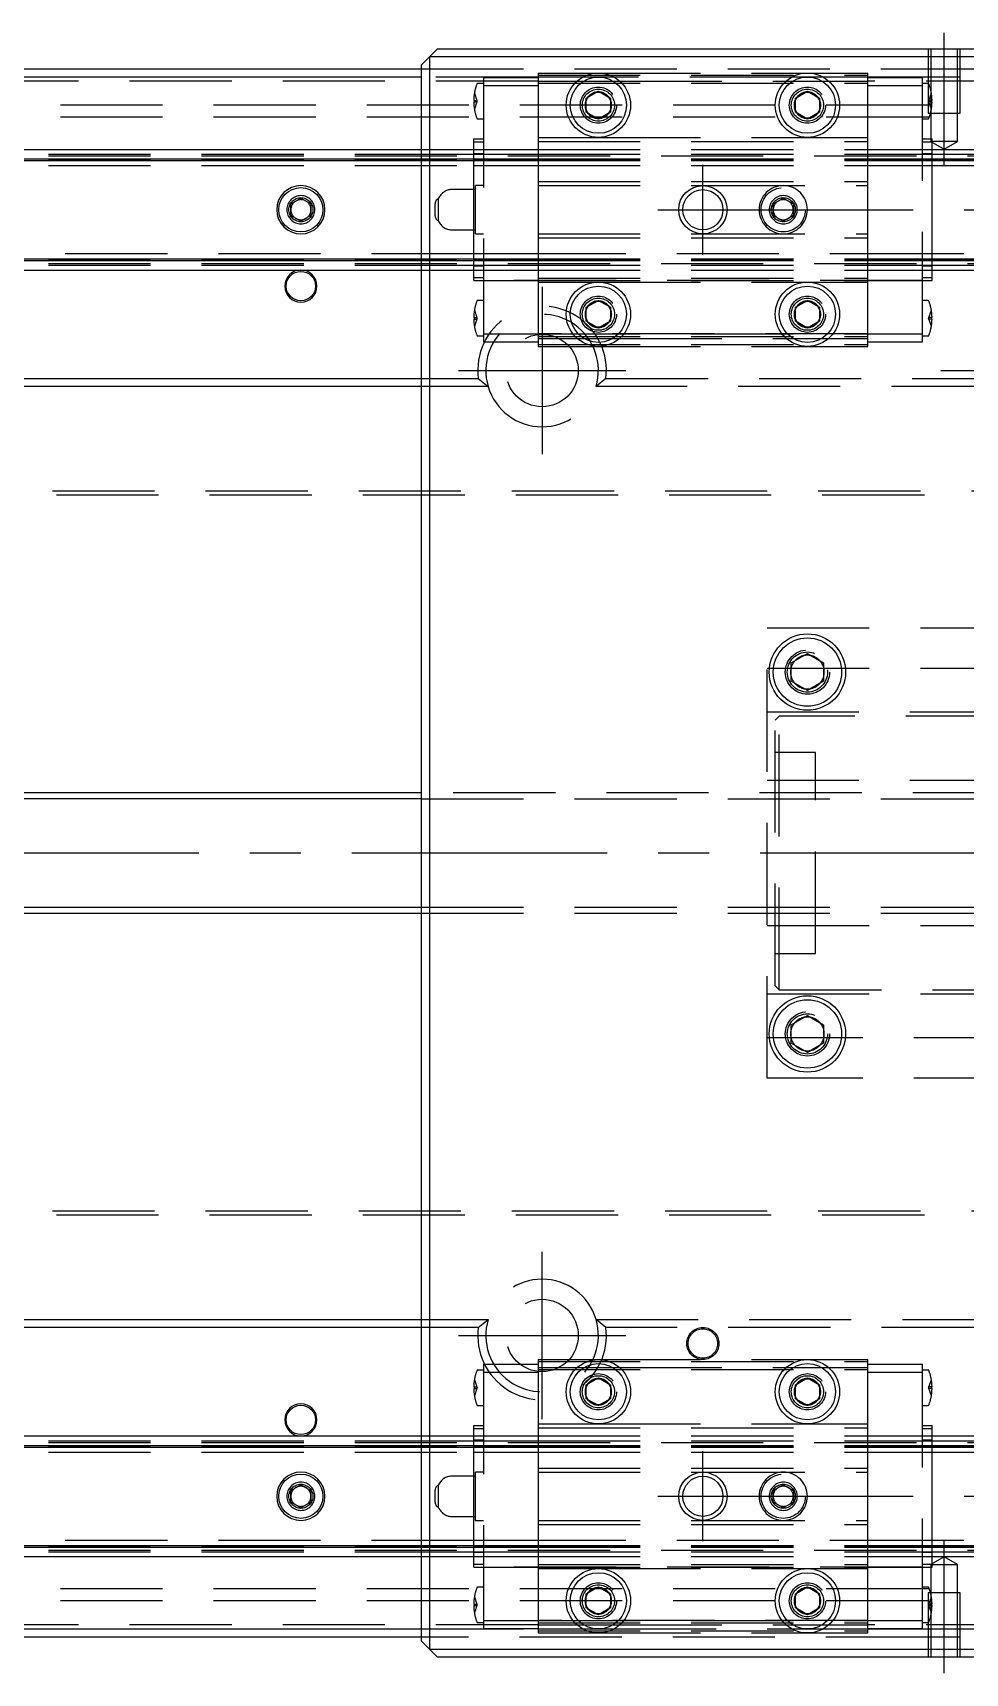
# Model space of a CAD drawing. Extents: x -13 to 914, y -394 to 111.
# Drawn here: x 226.7 to 342.6, y -102 to 102 of the extents above; entities that cross this region are included whole.
import ezdxf

# ---------------------------------------------------------------- set-up
doc = ezdxf.new("R2010")
doc.units = 0
doc.linetypes.add('CENTER', pattern=[50.8, 31.75, -6.35, 6.35, -6.35])
doc.linetypes.add('DASHED', pattern=[19.05, 12.7, -6.35])
doc.layers.get('0').update_dxf_attribs({"linetype": 'CONTINUOUS'})
doc.layers.add('CENTER', color=1, linetype='CENTER')

msp = doc.modelspace()

# ---------------------------------------------------------------- linework, layer by layer
at = {"color": 7, "linetype": 'CONTINUOUS'}
for p, q in [((277, 100), (276, 99)), ((277, 100), (423, 100)), ((276, 99), (275, 98)), ((275, -98), (275, 98)), ((276, 99), (276, -99)), ((424, 99), (276, 99)), ((275, 96.5), (1, 96.5)), ((2, 97.5), (275, 97.5)), ((295.5, 93.87), (297, 94.73)), ((295.5, 92.13), (295.5, 93.87)), ((297, 94.73), (298.5, 93.87)), ((298.5, 93.87), (298.5, 92.13)), ((321.5, 93.87), (323, 94.73)), ((321.5, 92.13), (321.5, 93.87)), ((323, 94.73), (324.5, 93.87)), ((324.5, 93.87), (324.5, 92.13)), ((297, 91.27), (295.5, 92.13)), ((298.5, 92.13), (297, 91.27)), ((323, 91.27), (321.5, 92.13)), ((324.5, 92.13), (323, 91.27)), ((0, 87.5), (275, 87.5)), ((0, 86.32), (275, 86.32)), ((0, 86.1), (275, 86.1)), ((258.75, 80.72), (260, 81.44)), ((258.75, 79.28), (258.75, 80.72)), ((260, 81.44), (261.25, 80.72)), ((261.25, 80.72), (261.25, 79.28)), ((260, 78.56), (258.75, 79.28)), ((261.25, 79.28), (260, 78.56)), ((0, 73.9), (275, 73.9)), ((0, 73.68), (275, 73.68)), ((0, 72.5), (275, 72.5)), ((295.5, 67.87), (297, 68.73)), ((295.5, 66.13), (295.5, 67.87)), ((297, 68.73), (298.5, 67.87)), ((298.5, 67.87), (298.5, 66.13)), ((321.5, 67.87), (323, 68.73)), ((321.5, 66.13), (321.5, 67.87)), ((323, 68.73), (324.5, 67.87)), ((324.5, 67.87), (324.5, 66.13)), ((297, 65.27), (295.5, 66.13)), ((298.5, 66.13), (297, 65.27)), ((323, 65.27), (321.5, 66.13)), ((324.5, 66.13), (323, 65.27)), ((275, 58), (56.71, 58)), ((57.94, 59), (275, 59)), ((321, 23.65), (323, 24.81)), ((323, 24.81), (325, 23.65)), ((321, 21.35), (321, 23.65)), ((325, 23.65), (325, 21.35)), ((323, 20.19), (321, 21.35)), ((325, 21.35), (323, 20.19)), ((275, 7.5), (40.5, 7.5)), ((40.5, -7.5), (275, -7.5)), ((321, -21.35), (323, -20.19)), ((323, -20.19), (325, -21.35)), ((321, -23.65), (321, -21.35)), ((325, -21.35), (325, -23.65)), ((323, -24.81), (321, -23.65)), ((325, -23.65), (323, -24.81)), ((176.71, -58), (275, -58)), ((275, -59), (177.94, -59)), ((295.5, -66.13), (297, -65.27)), ((297, -65.27), (298.5, -66.13)), ((321.5, -66.13), (323, -65.27)), ((323, -65.27), (324.5, -66.13)), ((295.5, -67.87), (295.5, -66.13)), ((298.5, -66.13), (298.5, -67.87)), ((321.5, -67.87), (321.5, -66.13)), ((324.5, -66.13), (324.5, -67.87)), ((297, -68.73), (295.5, -67.87)), ((298.5, -67.87), (297, -68.73)), ((323, -68.73), (321.5, -67.87)), ((324.5, -67.87), (323, -68.73)), ((0, -72.5), (275, -72.5)), ((0, -73.68), (275, -73.68)), ((0, -73.9), (275, -73.9)), ((258.75, -79.28), (260, -78.56)), ((258.75, -80.72), (258.75, -79.28)), ((260, -78.56), (261.25, -79.28)), ((261.25, -79.28), (261.25, -80.72)), ((260, -81.44), (258.75, -80.72)), ((261.25, -80.72), (260, -81.44)), ((0, -86.1), (275, -86.1)), ((0, -86.32), (275, -86.32)), ((0, -87.5), (275, -87.5)), ((295.5, -92.13), (297, -91.27)), ((297, -91.27), (298.5, -92.13)), ((321.5, -92.13), (323, -91.27)), ((323, -91.27), (324.5, -92.13)), ((295.5, -93.87), (295.5, -92.13)), ((298.5, -92.13), (298.5, -93.87)), ((321.5, -93.87), (321.5, -92.13)), ((324.5, -92.13), (324.5, -93.87)), ((297, -94.73), (295.5, -93.87)), ((298.5, -93.87), (297, -94.73)), ((323, -94.73), (321.5, -93.87)), ((324.5, -93.87), (323, -94.73)), ((1, -96.5), (275, -96.5)), ((275, -97.5), (2, -97.5)), ((275, -98), (276, -99)), ((276, -99), (277, -100)), ((276, -99), (424, -99)), ((423, -100), (277, -100))]:
    msp.add_line(p, q, dxfattribs=at)
at = {"color": 3, "linetype": 'DASHED'}
for p, q in [((338, 100), (338, 92)), ((338.35, 100), (338.35, 92)), ((341.65, 92), (341.65, 100)), ((342, 92), (342, 100)), ((289.5, 96), (0.5, 96)), ((275, 97.5), (338, 97.5)), ((289.5, 96.5), (275, 96.5)), ((282.7, 96.45), (289.5, 96.45)), ((282.7, 96.45), (282.7, 95.45)), ((289.5, 97), (297, 97)), ((289.5, 97), (289.5, 96)), ((289.5, 96.75), (330.5, 96.75)), ((295.06, 96.5), (289.5, 96.5)), ((289.5, 96), (289.5, 89)), ((289.5, 96), (294.35, 96)), ((294.35, 96), (295.2, 96)), ((297, 96.5), (295.06, 96.5)), ((295.2, 96), (298.8, 96)), ((297, 97), (323, 97)), ((298.94, 96.5), (297, 96.5)), ((298.8, 96), (299.65, 96)), ((321.06, 96.5), (298.94, 96.5)), ((299.65, 96), (320.35, 96)), ((320.35, 96), (321.2, 96)), ((323, 96.5), (321.06, 96.5)), ((321.2, 96), (324.8, 96)), ((323, 97), (330.5, 97)), ((324.94, 96.5), (323, 96.5)), ((324.8, 96), (325.65, 96)), ((330.5, 96.5), (324.94, 96.5)), ((325.65, 96), (330.5, 96)), ((330.5, 96), (330.5, 97)), ((338, 96.5), (330.5, 96.5)), ((330.5, 96.45), (337.3, 96.45)), ((330.5, 89), (330.5, 96)), ((369.5, 96), (330.5, 96)), ((337.3, 95.45), (337.3, 96.45)), ((338, 97.5), (342, 97.5)), ((342, 96.5), (338, 96.5)), ((342, 97.5), (358, 97.5)), ((358, 96.5), (342, 96.5)), ((281.58, 94.5), (281.9, 93.6)), ((282.7, 95.7), (281.99, 95.7)), ((282.7, 95.45), (282.7, 64.55)), ((282.7, 95.45), (289.5, 95.45)), ((289.5, 95.75), (330.5, 95.75)), ((330.5, 95.45), (337.3, 95.45)), ((338, 95.7), (337.3, 95.7)), ((337.3, 64.55), (337.3, 95.45)), ((338.01, 95.7), (338, 95.7)), ((338.1, 93.6), (338.42, 94.5)), ((700, 93), (0, 93)), ((281.5, 93.6), (281.58, 93.6)), ((281.58, 93.4), (281.5, 93.4)), ((281.58, 93.6), (281.9, 93.6)), ((281.58, 93.6), (281.58, 93.4)), ((281.9, 93.4), (281.58, 92.5)), ((281.58, 93.4), (281.9, 93.4)), ((281.9, 93.6), (281.94, 93.5)), ((281.9, 93.4), (281.94, 93.5)), ((295, 93), (295.03, 93.35)), ((321, 93), (321.03, 93.35)), ((338, 92), (342, 92)), ((338.1, 93.6), (338.06, 93.5)), ((338.1, 93.4), (338.06, 93.5)), ((338.42, 93.6), (338.1, 93.6)), ((338.42, 92.5), (338.1, 93.4)), ((338.42, 93.4), (338.1, 93.4)), ((338.35, 92), (338.35, 88.5)), ((338.42, 93.4), (338.42, 93.6)), ((338.42, 93.6), (338.5, 93.6)), ((338.5, 93.4), (338.42, 93.4)), ((341.65, 88.5), (341.65, 92)), ((700, 91.5), (0, 91.5)), ((281.99, 91.3), (282.7, 91.3)), ((337.3, 91.3), (338.01, 91.3)), ((281.5, 88.43), (281.5, 88.82)), ((281.5, 88.82), (282.7, 88.82)), ((281.5, 88.43), (282.7, 88.43)), ((281.5, 86.03), (281.5, 88.43)), ((289.5, 89), (289.5, 88.5)), ((289.5, 89), (297, 89)), ((289.5, 88.5), (289.5, 83.5)), ((289.5, 88.5), (330.5, 88.5)), ((297, 89), (323, 89)), ((323, 89), (330.5, 89)), ((330.5, 88.5), (330.5, 89)), ((330.5, 83.5), (330.5, 88.5)), ((337.3, 88.82), (338.5, 88.82)), ((337.3, 88.43), (338.5, 88.43)), ((338.35, 88.5), (340, 87.55)), ((341.65, 88.5), (338.35, 88.5)), ((338.5, 88.43), (338.5, 88.82)), ((338.5, 86.03), (338.5, 88.43)), ((340, 87.55), (341.65, 88.5)), ((0, 86.91), (275, 86.91)), ((0, 86.7), (700, 86.7)), ((0, 86.26), (281.5, 86.26)), ((275, 87.5), (281.5, 87.5)), ((275, 86.91), (281.5, 86.91)), ((275, 86.32), (281.5, 86.32)), ((275, 86.1), (281.5, 86.1)), ((281.5, 87.5), (289.5, 87.5)), ((281.5, 87.01), (282.7, 87.01)), ((281.5, 86.91), (289.5, 86.91)), ((281.5, 86.32), (289.5, 86.32)), ((281.5, 86.26), (289.5, 86.26)), ((281.5, 86.1), (289.5, 86.1)), ((281.5, 73.97), (281.5, 86.03)), ((289.5, 87.5), (338.5, 87.5)), ((289.5, 86.91), (338.5, 86.91)), ((289.5, 86.32), (338.5, 86.32)), ((289.5, 86.26), (338.5, 86.26)), ((289.5, 86.1), (338.5, 86.1)), ((337.3, 87.01), (338.5, 87.01)), ((338.5, 87.5), (361.5, 87.5)), ((338.5, 86.91), (361.5, 86.91)), ((338.5, 86.32), (361.5, 86.32)), ((338.5, 86.26), (361.5, 86.26)), ((338.5, 86.1), (361.5, 86.1)), ((338.5, 73.97), (338.5, 86.03)), ((0, 85.5), (281.5, 85.5)), ((281.5, 85.5), (289.5, 85.5)), ((289.5, 85.5), (338.5, 85.5)), ((338.5, 85.5), (361.5, 85.5)), ((281.7, 82.5), (278.75, 82.5)), ((282.7, 83), (281.7, 83)), ((281.7, 80), (281.7, 83)), ((289.5, 83.5), (330.5, 83.5)), ((289.5, 83.5), (289.5, 83)), ((289.5, 83), (310, 83)), ((289.5, 83), (289.5, 77)), ((310, 83), (330.5, 83)), ((330.5, 83), (330.5, 83.5)), ((330.5, 77), (330.5, 83)), ((258.5, 80), (258.52, 80.22)), ((276.7, 80), (276.7, 80.75)), ((276.7, 79.25), (276.7, 80)), ((277.12, 80), (277.12, 81.39)), ((277.12, 78.61), (277.12, 80)), ((281.7, 77), (281.7, 80)), ((318.5, 80), (318.52, 80.25)), ((318.75, 80.72), (320, 81.44)), ((318.75, 79.28), (318.75, 80.72)), ((320, 81.44), (321.25, 80.72)), ((321.25, 80.72), (321.25, 79.28)), ((320, 78.56), (318.75, 79.28)), ((321.25, 79.28), (320, 78.56)), ((278.75, 77.5), (281.7, 77.5)), ((281.7, 77), (282.7, 77)), ((289.5, 77), (289.5, 76.5)), ((289.5, 77), (310, 77)), ((289.5, 76.5), (289.5, 71.5)), ((289.5, 76.5), (330.5, 76.5)), ((310, 77), (330.5, 77)), ((330.5, 76.5), (330.5, 77)), ((330.5, 71.5), (330.5, 76.5)), ((281.5, 74.5), (0, 74.5)), ((0, 73.74), (281.5, 73.74)), ((275, 73.9), (281.5, 73.9)), ((275, 73.68), (281.5, 73.68)), ((289.5, 74.5), (281.5, 74.5)), ((281.5, 71.57), (281.5, 73.97)), ((281.5, 73.9), (289.5, 73.9)), ((281.5, 73.74), (289.5, 73.74)), ((281.5, 73.68), (289.5, 73.68)), ((338.5, 74.5), (289.5, 74.5)), ((289.5, 73.9), (338.5, 73.9)), ((289.5, 73.74), (338.5, 73.74)), ((289.5, 73.68), (338.5, 73.68)), ((361.5, 74.5), (338.5, 74.5)), ((338.5, 71.57), (338.5, 73.97)), ((338.5, 73.9), (361.5, 73.9)), ((338.5, 73.74), (361.5, 73.74)), ((338.5, 73.68), (361.5, 73.68)), ((0, 73.3), (700, 73.3)), ((0, 73.09), (275, 73.09)), ((275, 73.09), (281.5, 73.09)), ((275, 72.5), (281.5, 72.5)), ((281.5, 73.09), (289.5, 73.09)), ((282.7, 72.99), (281.5, 72.99)), ((281.5, 72.5), (289.5, 72.5)), ((281.5, 71.18), (281.5, 71.57)), ((281.5, 71.57), (282.7, 71.57)), ((289.5, 73.09), (338.5, 73.09)), ((289.5, 72.5), (338.5, 72.5)), ((289.5, 71.5), (330.5, 71.5)), ((289.5, 71.5), (289.5, 71)), ((330.5, 71), (330.5, 71.5)), ((338.5, 72.99), (337.3, 72.99)), ((337.3, 71.57), (338.5, 71.57)), ((338.5, 73.09), (361.5, 73.09)), ((338.5, 72.5), (361.5, 72.5)), ((338.5, 71.18), (338.5, 71.57)), ((281.5, 71.18), (289.5, 71.18)), ((337.3, 71.18), (282.7, 71.18)), ((289.5, 71.18), (338.5, 71.18)), ((289.5, 71), (289.5, 64)), ((289.5, 71), (297, 71)), ((297, 71), (323, 71)), ((323, 71), (330.5, 71)), ((330.5, 64), (330.5, 71)), ((281.58, 67.5), (281.9, 66.6)), ((282.7, 68.7), (281.99, 68.7)), ((295, 67), (295.03, 67.35)), ((321, 67), (321.03, 67.35)), ((338.01, 68.7), (337.3, 68.7)), ((338.1, 66.6), (338.42, 67.5)), ((281.5, 66.6), (281.58, 66.6)), ((281.58, 66.4), (281.5, 66.4)), ((281.58, 66.6), (281.9, 66.6)), ((281.58, 66.6), (281.58, 66.4)), ((281.9, 66.4), (281.58, 65.5)), ((281.58, 66.4), (281.9, 66.4)), ((281.9, 66.6), (281.94, 66.5)), ((281.9, 66.4), (281.94, 66.5)), ((338.1, 66.6), (338.06, 66.5)), ((338.1, 66.4), (338.06, 66.5)), ((338.42, 66.6), (338.1, 66.6)), ((338.42, 65.5), (338.1, 66.4)), ((338.42, 66.4), (338.1, 66.4)), ((338.42, 66.4), (338.42, 66.6)), ((338.42, 66.6), (338.5, 66.6)), ((338.5, 66.4), (338.42, 66.4)), ((281.99, 64.3), (282.7, 64.3)), ((282.7, 64.55), (282.7, 63.55)), ((282.7, 64.55), (289.5, 64.55)), ((282.7, 63.55), (289.5, 63.55)), ((289.5, 64.55), (330.5, 64.55)), ((330.5, 64.55), (289.5, 64.55)), ((289.5, 64.25), (330.5, 64.25)), ((289.5, 64), (289.5, 63)), ((289.5, 64), (294.35, 64)), ((289.5, 63.25), (330.5, 63.25)), ((294.35, 64), (295.2, 64)), ((295.2, 64), (298.8, 64)), ((298.8, 64), (299.65, 64)), ((299.65, 64), (320.35, 64)), ((320.35, 64), (321.2, 64)), ((321.2, 64), (324.8, 64)), ((324.8, 64), (325.65, 64)), ((325.65, 64), (330.5, 64)), ((330.5, 64.55), (337.3, 64.55)), ((330.5, 63), (330.5, 64)), ((330.5, 63.55), (337.3, 63.55)), ((337.3, 63.55), (337.3, 64.55)), ((337.3, 64.3), (338.01, 64.3)), ((289.5, 63), (297, 63)), ((297, 63), (323, 63)), ((323, 63), (330.5, 63)), ((275, 59), (282.06, 59)), ((283.29, 58), (275, 58)), ((282.06, 59), (283.29, 58)), ((297.94, 59), (296.71, 58)), ((403.29, 58), (296.71, 58)), ((297.94, 59), (402.06, 59)), ((699, 45), (1, 45)), ((699.5, 44.5), (0.5, 44.5)), ((318, 28), (368, 28)), ((318, -28), (318, 28)), ((318, 23), (368, 23)), ((325.48, 22.79), (325.5, 22.5)), ((367.5, 17.5), (318, 17.5)), ((319.5, 17), (319, 16.5)), ((319, -16.5), (319, 16.5)), ((367, 17), (319.5, 17)), ((319.5, -17), (319.5, 17)), ((324, 12.5), (319, 12.5)), ((324, -12.5), (324, 12.5)), ((367.5, 9), (318, 9)), ((425, 7.5), (275, 7.5)), ((275, 6.75), (425, 6.75)), ((275, -6.75), (425, -6.75)), ((275, -7.5), (425, -7.5)), ((318, -9), (367.5, -9)), ((319, -12.5), (324, -12.5)), ((318, -17.5), (367.5, -17.5)), ((319, -16.5), (319.5, -17)), ((319.5, -17), (367, -17)), ((320.5, -22.5), (320.53, -22.09)), ((368, -23), (318, -23)), ((368, -28), (318, -28)), ((0.5, -44.5), (699.5, -44.5)), ((1, -45), (699, -45)), ((275, -58), (283.29, -58)), ((282.06, -59), (275, -59)), ((282.06, -59), (283.29, -58)), ((297.94, -59), (296.71, -58)), ((296.71, -58), (403.29, -58)), ((402.06, -59), (297.94, -59)), ((289.5, -63), (297, -63)), ((289.5, -63), (289.5, -64)), ((297, -63), (323, -63)), ((323, -63), (330.5, -63)), ((330.5, -64), (330.5, -63)), ((282.7, -64.3), (281.99, -64.3)), ((282.7, -63.55), (289.5, -63.55)), ((282.7, -63.55), (282.7, -64.55)), ((282.7, -64.55), (282.7, -95.45)), ((282.7, -64.55), (289.5, -64.55)), ((289.5, -63.25), (330.5, -63.25)), ((289.5, -64), (289.5, -71)), ((289.5, -64), (294.35, -64)), ((289.5, -64.25), (330.5, -64.25)), ((294.35, -64), (295.2, -64)), ((295.2, -64), (298.8, -64)), ((298.8, -64), (299.65, -64)), ((299.65, -64), (320.35, -64)), ((320.35, -64), (321.2, -64)), ((321.2, -64), (324.8, -64)), ((324.8, -64), (325.65, -64)), ((325.65, -64), (330.5, -64)), ((330.5, -63.55), (337.3, -63.55)), ((330.5, -71), (330.5, -64)), ((330.5, -64.55), (337.3, -64.55)), ((337.3, -64.55), (337.3, -63.55)), ((338.01, -64.3), (337.3, -64.3)), ((337.3, -95.45), (337.3, -64.55)), ((281.5, -66.4), (281.58, -66.4)), ((281.58, -66.6), (281.5, -66.6)), ((281.58, -65.5), (281.9, -66.4)), ((281.58, -66.4), (281.9, -66.4)), ((281.58, -66.4), (281.58, -66.6)), ((281.9, -66.6), (281.58, -67.5)), ((281.58, -66.6), (281.9, -66.6)), ((281.9, -66.4), (281.94, -66.5)), ((281.9, -66.6), (281.94, -66.5)), ((295, -67), (295.03, -66.65)), ((321, -67), (321.02, -66.7)), ((338.1, -66.4), (338.06, -66.5)), ((338.1, -66.6), (338.06, -66.5)), ((338.1, -66.4), (338.42, -65.5)), ((338.42, -66.4), (338.1, -66.4)), ((338.42, -67.5), (338.1, -66.6)), ((338.42, -66.6), (338.1, -66.6)), ((338.42, -66.6), (338.42, -66.4)), ((338.42, -66.4), (338.5, -66.4)), ((338.5, -66.6), (338.42, -66.6)), ((281.99, -68.7), (282.7, -68.7)), ((337.3, -68.7), (338.01, -68.7)), ((281.5, -71.57), (281.5, -71.18)), ((281.5, -71.18), (282.7, -71.18)), ((289.5, -71), (297, -71)), ((289.5, -71), (289.5, -71.5)), ((297, -71), (323, -71)), ((323, -71), (330.5, -71)), ((330.5, -71.5), (330.5, -71)), ((337.3, -71.18), (338.5, -71.18)), ((338.5, -71.57), (338.5, -71.18)), ((0, -73.09), (275, -73.09)), ((0, -73.3), (700, -73.3)), ((275, -72.5), (281.5, -72.5)), ((275, -73.09), (281.5, -73.09)), ((281.5, -71.57), (282.7, -71.57)), ((281.5, -73.97), (281.5, -71.57)), ((281.5, -72.5), (289.5, -72.5)), ((281.5, -72.99), (282.7, -72.99)), ((281.5, -73.09), (289.5, -73.09)), ((289.5, -71.5), (289.5, -76.5)), ((289.5, -71.5), (330.5, -71.5)), ((289.5, -72.5), (338.5, -72.5)), ((289.5, -73.09), (338.5, -73.09)), ((330.5, -76.5), (330.5, -71.5)), ((337.3, -71.57), (338.5, -71.57)), ((337.3, -72.99), (338.5, -72.99)), ((338.5, -73.97), (338.5, -71.57)), ((338.5, -72.5), (361.5, -72.5)), ((338.5, -73.09), (361.5, -73.09)), ((0, -73.74), (281.5, -73.74)), ((0, -74.5), (281.5, -74.5)), ((275, -73.68), (281.5, -73.68)), ((275, -73.9), (281.5, -73.9)), ((281.5, -73.68), (289.5, -73.68)), ((281.5, -73.74), (289.5, -73.74)), ((281.5, -73.9), (289.5, -73.9)), ((281.5, -86.03), (281.5, -73.97)), ((281.5, -74.5), (289.5, -74.5)), ((289.5, -73.68), (338.5, -73.68)), ((289.5, -73.74), (338.5, -73.74)), ((289.5, -73.9), (338.5, -73.9)), ((289.5, -74.5), (338.5, -74.5)), ((338.5, -73.68), (361.5, -73.68)), ((338.5, -73.74), (361.5, -73.74)), ((338.5, -73.9), (361.5, -73.9)), ((338.5, -86.03), (338.5, -73.97)), ((338.5, -74.5), (361.5, -74.5)), ((281.7, -77.5), (278.75, -77.5)), ((282.7, -77), (281.7, -77)), ((281.7, -80), (281.7, -77)), ((289.5, -76.5), (330.5, -76.5)), ((289.5, -76.5), (289.5, -77)), ((289.5, -77), (310, -77)), ((289.5, -77), (289.5, -83)), ((310, -77), (330.5, -77)), ((330.5, -77), (330.5, -76.5)), ((330.5, -83), (330.5, -77)), ((276.7, -80), (276.7, -79.25)), ((277.12, -80), (277.12, -78.61)), ((318.75, -79.28), (320, -78.56)), ((318.75, -80.72), (318.75, -79.28)), ((320, -78.56), (321.25, -79.28)), ((321.25, -79.28), (321.25, -80.72)), ((258.5, -80), (258.52, -79.75)), ((276.7, -80.75), (276.7, -80)), ((277.12, -81.39), (277.12, -80)), ((281.7, -83), (281.7, -80)), ((318.5, -80), (318.52, -79.75)), ((320, -81.44), (318.75, -80.72)), ((321.25, -80.72), (320, -81.44)), ((278.75, -82.5), (281.7, -82.5)), ((281.7, -83), (282.7, -83)), ((289.5, -83), (289.5, -83.5)), ((289.5, -83), (310, -83)), ((289.5, -83.5), (289.5, -88.5)), ((289.5, -83.5), (330.5, -83.5)), ((310, -83), (330.5, -83)), ((330.5, -83.5), (330.5, -83)), ((330.5, -88.5), (330.5, -83.5)), ((281.5, -85.5), (0, -85.5)), ((289.5, -85.5), (281.5, -85.5)), ((338.5, -85.5), (289.5, -85.5)), ((361.5, -85.5), (338.5, -85.5)), ((0, -86.26), (281.5, -86.26)), ((0, -86.7), (700, -86.7)), ((0, -86.91), (275, -86.91)), ((275, -86.1), (281.5, -86.1)), ((275, -86.32), (281.5, -86.32)), ((275, -86.91), (281.5, -86.91)), ((275, -87.5), (281.5, -87.5)), ((281.5, -88.43), (281.5, -86.03)), ((281.5, -86.1), (289.5, -86.1)), ((281.5, -86.26), (289.5, -86.26)), ((281.5, -86.32), (289.5, -86.32)), ((281.5, -86.91), (289.5, -86.91)), ((282.7, -87.01), (281.5, -87.01)), ((281.5, -87.5), (289.5, -87.5)), ((289.5, -86.1), (338.5, -86.1)), ((289.5, -86.26), (338.5, -86.26)), ((289.5, -86.32), (338.5, -86.32)), ((289.5, -86.91), (338.5, -86.91)), ((289.5, -87.5), (338.5, -87.5)), ((338.5, -87.01), (337.3, -87.01)), ((340, -87.55), (338.35, -88.5)), ((338.5, -88.43), (338.5, -86.03)), ((338.5, -86.1), (361.5, -86.1)), ((338.5, -86.26), (361.5, -86.26)), ((338.5, -86.32), (361.5, -86.32)), ((338.5, -86.91), (361.5, -86.91)), ((338.5, -87.5), (361.5, -87.5)), ((341.65, -88.5), (340, -87.55)), ((281.5, -88.82), (281.5, -88.43)), ((281.5, -88.43), (282.7, -88.43)), ((281.5, -88.82), (289.5, -88.82)), ((337.3, -88.82), (282.7, -88.82)), ((289.5, -88.5), (330.5, -88.5)), ((289.5, -88.5), (289.5, -89)), ((289.5, -88.82), (338.5, -88.82)), ((289.5, -89), (297, -89)), ((289.5, -89), (289.5, -96)), ((297, -89), (323, -89)), ((323, -89), (330.5, -89)), ((330.5, -89), (330.5, -88.5)), ((330.5, -96), (330.5, -89)), ((337.3, -88.43), (338.5, -88.43)), ((338.35, -88.5), (338.35, -92)), ((338.35, -88.5), (341.65, -88.5)), ((338.5, -88.82), (338.5, -88.43)), ((341.65, -92), (341.65, -88.5)), ((700, -91.5), (0, -91.5)), ((282.7, -91.3), (281.99, -91.3)), ((338.01, -91.3), (337.3, -91.3)), ((700, -93), (0, -93)), ((281.5, -93.4), (281.58, -93.4)), ((281.58, -93.6), (281.5, -93.6)), ((281.58, -92.5), (281.9, -93.4)), ((281.58, -93.4), (281.9, -93.4)), ((281.58, -93.4), (281.58, -93.6)), ((281.9, -93.6), (281.58, -94.5)), ((281.58, -93.6), (281.9, -93.6)), ((281.9, -93.4), (281.94, -93.5)), ((281.9, -93.6), (281.94, -93.5)), ((295, -93), (295.03, -92.65)), ((321, -93), (321.03, -92.65)), ((338, -92), (338, -100)), ((342, -92), (338, -92)), ((338.1, -93.4), (338.06, -93.5)), ((338.1, -93.6), (338.06, -93.5)), ((338.1, -93.4), (338.42, -92.5)), ((338.42, -93.4), (338.1, -93.4)), ((338.42, -94.5), (338.1, -93.6)), ((338.42, -93.6), (338.1, -93.6)), ((338.35, -92), (338.35, -100)), ((338.42, -93.6), (338.42, -93.4)), ((338.42, -93.4), (338.5, -93.4)), ((338.5, -93.6), (338.42, -93.6)), ((341.65, -100), (341.65, -92)), ((342, -100), (342, -92)), ((281.99, -95.7), (282.7, -95.7)), ((282.7, -95.45), (289.5, -95.45)), ((282.7, -95.45), (282.7, -96.45)), ((289.5, -95.45), (330.5, -95.45)), ((330.5, -95.45), (289.5, -95.45)), ((289.5, -95.75), (330.5, -95.75)), ((330.5, -95.45), (337.3, -95.45)), ((337.3, -96.45), (337.3, -95.45)), ((337.3, -95.7), (338, -95.7)), ((338, -95.7), (338.01, -95.7)), ((289.5, -96), (0.5, -96)), ((275, -96.5), (289.5, -96.5)), ((338, -97.5), (275, -97.5)), ((282.7, -96.45), (289.5, -96.45)), ((289.5, -96), (289.5, -97)), ((289.5, -96), (294.35, -96)), ((289.5, -96.5), (295.06, -96.5)), ((289.5, -96.75), (330.5, -96.75)), ((289.5, -97), (297, -97)), ((294.35, -96), (295.2, -96)), ((295.06, -96.5), (297, -96.5)), ((295.2, -96), (298.8, -96)), ((297, -96.5), (298.94, -96.5)), ((297, -97), (323, -97)), ((298.8, -96), (299.65, -96)), ((298.94, -96.5), (321.06, -96.5)), ((299.65, -96), (320.35, -96)), ((320.35, -96), (321.2, -96)), ((321.06, -96.5), (323, -96.5)), ((321.2, -96), (324.8, -96)), ((323, -96.5), (324.94, -96.5)), ((323, -97), (330.5, -97)), ((324.8, -96), (325.65, -96)), ((324.94, -96.5), (330.5, -96.5)), ((325.65, -96), (330.5, -96)), ((330.5, -97), (330.5, -96)), ((369.5, -96), (330.5, -96)), ((330.5, -96.45), (337.3, -96.45)), ((330.5, -96.5), (338, -96.5)), ((338, -96.5), (342, -96.5)), ((342, -97.5), (338, -97.5)), ((342, -96.5), (358, -96.5)), ((358, -97.5), (342, -97.5))]:
    msp.add_line(p, q, dxfattribs=at)
at = {"color": 3, "linetype": 'CONTINUOUS'}
for p, q in [((275, 6.75), (40.5, 6.75)), ((40.5, -6.75), (275, -6.75))]:
    msp.add_line(p, q, dxfattribs=at)
at = {"color": 7, "linetype": 'CONTINUOUS'}
for centre, radius in [((297, 93), 4), ((297, 93), 3.5), ((323, 93), 4), ((323, 93), 3.5), ((260, 80), 2.75), ((310, 80), 2.5), ((297, 67), 4), ((297, 67), 3.5), ((323, 67), 4), ((323, 67), 3.5), ((323, 22.5), 4.75), ((323, 22.5), 4.25), ((323, -22.5), 4.75), ((323, -22.5), 4.25), ((297, -67), 4), ((323, -67), 4), ((297, -67), 3.5), ((323, -67), 3.5), ((260, -80), 2.75), ((310, -80), 2.5), ((297, -93), 4), ((297, -93), 3.5), ((323, -93), 4), ((323, -93), 3.5)]:
    msp.add_circle(centre, radius, dxfattribs=at)
at = {"color": 3, "linetype": 'DASHED'}
for centre, radius in [((297, 93), 2.25), ((297, 93), 2), ((297, 93), 1.62), ((323, 93), 2.25), ((323, 93), 2), ((323, 93), 1.62), ((320, 80), 2.75), ((260, 80), 1.5), ((320, 80), 1.5), ((297, 67), 2.25), ((297, 67), 2), ((297, 67), 1.62), ((323, 67), 2.25), ((323, 67), 2), ((323, 67), 1.62), ((290, 60), 4.5), ((323, 22.5), 2.75), ((323, 22.5), 2.5), ((323, -22.5), 2.75), ((323, -22.5), 2.5), ((290, -60), 4.5), ((310, -61), 2), ((310, -61), 1.83), ((297, -67), 2.25), ((297, -67), 2), ((323, -67), 2.25), ((323, -67), 2), ((297, -67), 1.62), ((323, -67), 1.62), ((320, -80), 2.75), ((260, -80), 1.5), ((320, -80), 1.5), ((297, -93), 2.25), ((297, -93), 2), ((297, -93), 1.62), ((323, -93), 2.25), ((323, -93), 2), ((323, -93), 1.62)]:
    msp.add_circle(centre, radius, dxfattribs=at)
at = {"color": 3, "linetype": 'CONTINUOUS'}
for centre, radius in [((310, 80), 3), ((260, 70.5), 1.83), ((260, -70.5), 1.83), ((310, -80), 3)]:
    msp.add_circle(centre, radius, dxfattribs=at)
at = {"color": 3, "linetype": 'DASHED'}
for centre, radius, start, end in [((287.5, 93.5), 6, 170.4203, 179.0449), ((287.5, 93.5), 6, 159.1494, 170.4059), ((281.99, 95.6), 0.1, 90, 159.1494), ((297, 93), 1.62, 141.8413, 158.1587), ((297, 93), 1.65, 144.62, 155.38), ((297, 93), 1.65, 95.38, 144.62), ((297, 93), 1.62, 98.1587, 141.8413), ((297, 93), 1.62, 81.8413, 98.1587), ((297, 93), 1.65, 84.62, 95.38), ((297, 93), 1.65, 35.38, 84.62), ((297, 93), 1.62, 38.1587, 81.8413), ((297, 93), 1.62, 21.8413, 38.1587), ((297, 93), 1.65, 24.62, 35.38), ((323, 93), 1.62, 141.8413, 158.1587), ((323, 93), 1.65, 144.62, 155.38), ((323, 93), 1.65, 95.38, 144.62), ((323, 93), 1.62, 98.1587, 141.8413), ((323, 93), 1.62, 81.8413, 98.1587), ((323, 93), 1.65, 84.62, 95.38), ((323, 93), 1.65, 35.38, 84.62), ((323, 93), 1.62, 38.1587, 81.8413), ((323, 93), 1.62, 21.8413, 38.1587), ((323, 93), 1.65, 24.62, 35.38), ((338.01, 95.6), 0.1, 20.8506, 90), ((332.5, 93.5), 6, 9.5941, 20.8506), ((332.5, 93.5), 6, 0.9551, 9.5797), ((287.5, 93.5), 6, 180.9551, 189.5797), ((287.5, 93.5), 6, 189.5941, 200.8506), ((297, 93), 1.65, 155.38, 180), ((297, 93), 1.65, 180, 204.62), ((297, 93), 1.62, 158.1587, 201.8413), ((297, 93), 1.62, 201.8413, 218.1587), ((297, 93), 1.65, 204.62, 215.38), ((297, 93), 1.65, 215.38, 264.62), ((297, 93), 1.62, 218.1587, 261.8413), ((297, 93), 1.65, 275.38, 324.62), ((297, 93), 1.62, 278.1587, 321.8413), ((297, 93), 1.62, 321.8413, 338.1587), ((297, 93), 1.65, 324.62, 335.38), ((297, 93), 1.65, 335.38, 24.62), ((297, 93), 1.62, 0, 21.8413), ((297, 93), 1.62, 338.1587, 0), ((323, 93), 1.65, 155.38, 180), ((323, 93), 1.65, 180, 204.62), ((323, 93), 1.62, 158.1587, 201.8413), ((323, 93), 1.62, 201.8413, 218.1587), ((323, 93), 1.65, 204.62, 215.38), ((323, 93), 1.65, 215.38, 264.62), ((323, 93), 1.62, 218.1587, 261.8413), ((323, 93), 1.65, 275.38, 324.62), ((323, 93), 1.62, 278.1587, 321.8413), ((323, 93), 1.62, 321.8413, 338.1587), ((323, 93), 1.65, 324.62, 335.38), ((323, 93), 1.65, 335.38, 24.62), ((323, 93), 1.62, 0, 21.8413), ((323, 93), 1.62, 338.1587, 0), ((332.5, 93.5), 6, 339.1494, 345.5225), ((332.5, 93.5), 6, 345.5225, 350.4059), ((332.5, 93.5), 6, 350.4203, 359.0449), ((281.99, 91.4), 0.1, 200.8506, 270), ((297, 93), 1.62, 261.8413, 278.1587), ((297, 93), 1.65, 264.62, 275.38), ((323, 93), 1.62, 261.8413, 278.1587), ((323, 93), 1.65, 264.62, 275.38), ((338.01, 91.4), 0.1, 270, 339.1494), ((260, 80), 1.75, 0, 180), ((278.75, 80.75), 1.75, 90, 158.4596), ((320, 80), 3, 0, 180), ((320, 80), 1.75, 0, 180), ((260, 80), 1.75, 180, 0), ((260, 80), 1.25, 120, 180), ((260, 80), 1.25, 180, 240), ((260, 80), 1.25, 60, 120), ((260, 80), 1.25, 0, 60), ((260, 80), 1.25, 300, 0), ((277.4, 80.75), 0.7, 113.3901, 180), ((320, 80), 3, 180, 0), ((320, 80), 1.75, 180, 0), ((320, 80), 1.25, 120, 180), ((320, 80), 1.25, 180, 240), ((320, 80), 1.25, 60, 120), ((320, 80), 1.25, 0, 60), ((320, 80), 1.25, 300, 0), ((260, 80), 1.25, 240, 300), ((277.4, 79.25), 0.7, 180, 246.6201), ((278.75, 79.25), 1.75, 201.5404, 270), ((320, 80), 1.25, 240, 300), ((287.5, 66.5), 6, 170.4203, 179.0449), ((287.5, 66.5), 6, 159.1494, 170.4059), ((281.99, 68.6), 0.1, 90, 159.1494), ((290, 60), 8, 352.8192, 187.1808), ((297, 67), 1.65, 155.38, 180), ((297, 67), 1.62, 158.1587, 201.8413), ((297, 67), 1.62, 141.8413, 158.1587), ((297, 67), 1.65, 144.62, 155.38), ((297, 67), 1.65, 95.38, 144.62), ((297, 67), 1.62, 98.1587, 141.8413), ((297, 67), 1.62, 81.8413, 98.1587), ((297, 67), 1.65, 84.62, 95.38), ((297, 67), 1.65, 35.38, 84.62), ((297, 67), 1.62, 38.1587, 81.8413), ((297, 67), 1.62, 21.8413, 38.1587), ((297, 67), 1.65, 24.62, 35.38), ((297, 67), 1.65, 335.38, 24.62), ((297, 67), 1.62, 0, 21.8413), ((323, 67), 1.65, 155.38, 180), ((323, 67), 1.62, 158.1587, 201.8413), ((323, 67), 1.62, 141.8413, 158.1587), ((323, 67), 1.65, 144.62, 155.38), ((323, 67), 1.65, 95.38, 144.62), ((323, 67), 1.62, 98.1587, 141.8413), ((323, 67), 1.62, 81.8413, 98.1587), ((323, 67), 1.65, 84.62, 95.38), ((323, 67), 1.65, 35.38, 84.62), ((323, 67), 1.62, 38.1587, 81.8413), ((323, 67), 1.62, 21.8413, 38.1587), ((323, 67), 1.65, 24.62, 35.38), ((323, 67), 1.65, 335.38, 24.62), ((323, 67), 1.62, 0, 21.8413), ((338.01, 68.6), 0.1, 20.8506, 90), ((332.5, 66.5), 6, 9.5941, 20.8506), ((332.5, 66.5), 6, 0.9551, 9.5797), ((287.5, 66.5), 6, 180.9551, 189.5797), ((287.5, 66.5), 6, 189.5941, 200.8506), ((290, 60), 7, 343.3985, 196.6015), ((297, 67), 1.65, 180, 204.62), ((297, 67), 1.62, 201.8413, 218.1587), ((297, 67), 1.65, 204.62, 215.38), ((297, 67), 1.65, 215.38, 264.62), ((297, 67), 1.62, 218.1587, 261.8413), ((297, 67), 1.62, 261.8413, 278.1587), ((297, 67), 1.65, 264.62, 275.38), ((297, 67), 1.65, 275.38, 324.62), ((297, 67), 1.62, 278.1587, 321.8413), ((297, 67), 1.62, 321.8413, 338.1587), ((297, 67), 1.65, 324.62, 335.38), ((297, 67), 1.62, 338.1587, 0), ((323, 67), 1.65, 180, 204.62), ((323, 67), 1.62, 201.8413, 218.1587), ((323, 67), 1.65, 204.62, 215.38), ((323, 67), 1.65, 215.38, 264.62), ((323, 67), 1.62, 218.1587, 261.8413), ((323, 67), 1.62, 261.8413, 278.1587), ((323, 67), 1.65, 264.62, 275.38), ((323, 67), 1.65, 275.38, 324.62), ((323, 67), 1.62, 278.1587, 321.8413), ((323, 67), 1.62, 321.8413, 338.1587), ((323, 67), 1.65, 324.62, 335.38), ((323, 67), 1.62, 338.1587, 0), ((332.5, 66.5), 6, 339.1494, 350.4059), ((332.5, 66.5), 6, 350.4203, 359.0449), ((281.99, 64.4), 0.1, 200.8506, 270), ((338.01, 64.4), 0.1, 270, 339.1494), ((290, 60), 7, 196.6015, 343.3985), ((323, 22.5), 2.1, 102.2472, 137.7528), ((323, 22.5), 2.1, 77.7528, 102.2472), ((323, 22.5), 2.1, 42.2472, 77.7528), ((323, 22.5), 2.1, 162.2472, 180), ((323, 22.5), 2.1, 180, 197.7528), ((323, 22.5), 2.1, 137.7528, 162.2472), ((323, 22.5), 2.1, 17.7528, 42.2472), ((323, 22.5), 2.1, 342.2472, 17.7528), ((323, 22.5), 2.1, 197.7528, 222.2472), ((323, 22.5), 2.1, 222.2472, 257.7528), ((323, 22.5), 2.1, 257.7528, 282.2472), ((323, 22.5), 2.1, 282.2472, 317.7528), ((323, 22.5), 2.1, 317.7528, 342.2472), ((323, -22.5), 2.1, 77.7528, 102.2472), ((323, -22.5), 2.1, 77.7528, 102.2472), ((323, -22.5), 2.1, 162.2472, 180), ((323, -22.5), 2.1, 162.2472, 180), ((323, -22.5), 2.1, 137.7528, 162.2472), ((323, -22.5), 2.1, 137.7528, 162.2472), ((323, -22.5), 2.1, 102.2472, 137.7528), ((323, -22.5), 2.1, 102.2472, 137.7528), ((323, -22.5), 2.1, 42.2472, 77.7528), ((323, -22.5), 2.1, 42.2472, 77.7528), ((323, -22.5), 2.1, 17.7528, 42.2472), ((323, -22.5), 2.1, 17.7528, 42.2472), ((323, -22.5), 2.1, 342.2472, 17.7528), ((323, -22.5), 2.1, 342.2472, 17.7528), ((323, -22.5), 2.1, 180, 197.7528), ((323, -22.5), 2.1, 180, 197.7528), ((323, -22.5), 2.1, 197.7528, 222.2472), ((323, -22.5), 2.1, 197.7528, 222.2472), ((323, -22.5), 2.1, 222.2472, 257.7528), ((323, -22.5), 2.1, 222.2472, 257.7528), ((323, -22.5), 2.1, 282.2472, 317.7528), ((323, -22.5), 2.1, 282.2472, 317.7528), ((323, -22.5), 2.1, 317.7528, 342.2472), ((323, -22.5), 2.1, 317.7528, 342.2472), ((323, -22.5), 2.1, 257.7528, 282.2472), ((323, -22.5), 2.1, 257.7528, 282.2472), ((290, -60), 7, 16.6015, 163.3985), ((290, -60), 8, 172.8192, 7.1808), ((290, -60), 7, 163.3985, 16.6015), ((287.5, -66.5), 6, 159.1494, 170.4059), ((281.99, -64.4), 0.1, 90, 159.1494), ((338.01, -64.4), 0.1, 20.8506, 90), ((332.5, -66.5), 6, 9.5941, 20.8506), ((287.5, -66.5), 6, 170.4203, 179.0449), ((287.5, -66.5), 6, 180.9551, 189.5797), ((297, -67), 1.65, 155.38, 180), ((297, -67), 1.65, 180, 204.62), ((297, -67), 1.62, 158.1587, 201.8413), ((297, -67), 1.62, 141.8413, 158.1587), ((297, -67), 1.65, 144.62, 155.38), ((297, -67), 1.65, 95.38, 144.62), ((297, -67), 1.62, 98.1587, 141.8413), ((297, -67), 1.62, 81.8413, 98.1587), ((297, -67), 1.65, 84.62, 95.38), ((297, -67), 1.65, 35.38, 84.62), ((297, -67), 1.62, 38.1587, 81.8413), ((297, -67), 1.62, 21.8413, 38.1587), ((297, -67), 1.65, 24.62, 35.38), ((297, -67), 1.65, 335.38, 24.62), ((297, -67), 1.62, 0, 21.8413), ((297, -67), 1.62, 338.1587, 0), ((323, -67), 1.65, 155.38, 180), ((323, -67), 1.65, 180, 204.62), ((323, -67), 1.62, 158.1587, 201.8413), ((323, -67), 1.62, 141.8413, 158.1587), ((323, -67), 1.65, 144.62, 155.38), ((323, -67), 1.65, 95.38, 144.62), ((323, -67), 1.62, 98.1587, 141.8413), ((323, -67), 1.62, 81.8413, 98.1587), ((323, -67), 1.65, 84.62, 95.38), ((323, -67), 1.65, 35.38, 84.62), ((323, -67), 1.62, 38.1587, 81.8413), ((323, -67), 1.62, 21.8413, 38.1587), ((323, -67), 1.65, 24.62, 35.38), ((323, -67), 1.65, 335.38, 24.62), ((323, -67), 1.62, 0, 21.8413), ((323, -67), 1.62, 338.1587, 0), ((332.5, -66.5), 6, 0.9551, 9.5797), ((332.5, -66.5), 6, 350.4203, 359.0449), ((287.5, -66.5), 6, 189.5941, 200.8506), ((281.99, -68.6), 0.1, 200.8506, 270), ((297, -67), 1.62, 201.8413, 218.1587), ((297, -67), 1.65, 204.62, 215.38), ((297, -67), 1.65, 215.38, 264.62), ((297, -67), 1.62, 218.1587, 261.8413), ((297, -67), 1.62, 261.8413, 278.1587), ((297, -67), 1.65, 264.62, 275.38), ((297, -67), 1.65, 275.38, 324.62), ((297, -67), 1.62, 278.1587, 321.8413), ((297, -67), 1.62, 321.8413, 338.1587), ((297, -67), 1.65, 324.62, 335.38), ((323, -67), 1.62, 201.8413, 218.1587), ((323, -67), 1.65, 204.62, 215.38), ((323, -67), 1.65, 215.38, 264.62), ((323, -67), 1.62, 218.1587, 261.8413), ((323, -67), 1.62, 261.8413, 278.1587), ((323, -67), 1.65, 264.62, 275.38), ((323, -67), 1.65, 275.38, 324.62), ((323, -67), 1.62, 278.1587, 321.8413), ((323, -67), 1.62, 321.8413, 338.1587), ((323, -67), 1.65, 324.62, 335.38), ((338.01, -68.6), 0.1, 270, 339.1494), ((332.5, -66.5), 6, 339.1494, 350.4059), ((278.75, -79.25), 1.75, 90, 158.4596), ((320, -80), 3, 0, 180), ((260, -80), 1.75, 0, 180), ((260, -80), 1.25, 120, 180), ((260, -80), 1.25, 60, 120), ((260, -80), 1.25, 0, 60), ((277.4, -79.25), 0.7, 113.3901, 180), ((320, -80), 1.75, 0, 180), ((320, -80), 1.25, 120, 180), ((320, -80), 1.25, 60, 120), ((320, -80), 1.25, 0, 60), ((260, -80), 1.75, 180, 0), ((260, -80), 1.25, 180, 240), ((260, -80), 1.25, 240, 300), ((260, -80), 1.25, 300, 0), ((277.4, -80.75), 0.7, 180, 246.6201), ((278.75, -80.75), 1.75, 201.5404, 270), ((320, -80), 3, 180, 0), ((320, -80), 1.75, 180, 0), ((320, -80), 1.25, 180, 240), ((320, -80), 1.25, 240, 300), ((320, -80), 1.25, 300, 0), ((287.5, -93.5), 6, 159.1494, 170.4059), ((281.99, -91.4), 0.1, 90, 159.1494), ((297, -93), 1.65, 95.38, 144.62), ((297, -93), 1.62, 98.1587, 141.8413), ((297, -93), 1.62, 81.8413, 98.1587), ((297, -93), 1.65, 84.62, 95.38), ((297, -93), 1.65, 35.38, 84.62), ((297, -93), 1.62, 38.1587, 81.8413), ((323, -93), 1.65, 95.38, 144.62), ((323, -93), 1.62, 98.1587, 141.8413), ((323, -93), 1.62, 81.8413, 98.1587), ((323, -93), 1.65, 84.62, 95.38), ((323, -93), 1.65, 35.38, 84.62), ((323, -93), 1.62, 38.1587, 81.8413), ((338.01, -91.4), 0.1, 20.8506, 90), ((332.5, -93.5), 6, 14.4775, 20.8506), ((287.5, -93.5), 6, 170.4203, 179.0449), ((287.5, -93.5), 6, 180.9551, 189.5797), ((297, -93), 1.65, 155.38, 180), ((297, -93), 1.65, 180, 204.62), ((297, -93), 1.62, 158.1587, 201.8413), ((297, -93), 1.62, 141.8413, 158.1587), ((297, -93), 1.65, 144.62, 155.38), ((297, -93), 1.62, 201.8413, 218.1587), ((297, -93), 1.65, 204.62, 215.38), ((297, -93), 1.62, 21.8413, 38.1587), ((297, -93), 1.62, 321.8413, 338.1587), ((297, -93), 1.65, 24.62, 35.38), ((297, -93), 1.65, 324.62, 335.38), ((297, -93), 1.65, 335.38, 24.62), ((297, -93), 1.62, 0, 21.8413), ((297, -93), 1.62, 338.1587, 0), ((323, -93), 1.65, 155.38, 180), ((323, -93), 1.65, 180, 204.62), ((323, -93), 1.62, 158.1587, 201.8413), ((323, -93), 1.62, 141.8413, 158.1587), ((323, -93), 1.65, 144.62, 155.38), ((323, -93), 1.62, 201.8413, 218.1587), ((323, -93), 1.65, 204.62, 215.38), ((323, -93), 1.62, 21.8413, 38.1587), ((323, -93), 1.62, 321.8413, 338.1587), ((323, -93), 1.65, 24.62, 35.38), ((323, -93), 1.65, 324.62, 335.38), ((323, -93), 1.65, 335.38, 24.62), ((323, -93), 1.62, 0, 21.8413), ((323, -93), 1.62, 338.1587, 0), ((332.5, -93.5), 6, 9.5941, 14.4775), ((332.5, -93.5), 6, 0.9551, 9.5797), ((332.5, -93.5), 6, 350.4203, 359.0449), ((287.5, -93.5), 6, 189.5941, 200.8506), ((281.99, -95.6), 0.1, 200.8506, 270), ((297, -93), 1.65, 215.38, 264.62), ((297, -93), 1.62, 218.1587, 261.8413), ((297, -93), 1.62, 261.8413, 278.1587), ((297, -93), 1.65, 264.62, 275.38), ((297, -93), 1.65, 275.38, 324.62), ((297, -93), 1.62, 278.1587, 321.8413), ((323, -93), 1.65, 215.38, 264.62), ((323, -93), 1.62, 218.1587, 261.8413), ((323, -93), 1.62, 261.8413, 278.1587), ((323, -93), 1.65, 264.62, 275.38), ((323, -93), 1.65, 275.38, 324.62), ((323, -93), 1.62, 278.1587, 321.8413), ((338.01, -95.6), 0.1, 270, 339.1494), ((332.5, -93.5), 6, 339.1494, 350.4059)]:
    msp.add_arc(centre, radius, start, end, dxfattribs=at)
at = {"color": 7, "linetype": 'CONTINUOUS'}
for centre, radius, start, end in [((260, 80), 3, 0, 180), ((260, 80), 3, 180, 0), ((260, 70.5), 2, 180, 90), ((260, 70.5), 2, 90, 180), ((260, -70.5), 2, 270, 180), ((260, -70.5), 2, 180, 270), ((260, -80), 3, 0, 180), ((260, -80), 3, 180, 0)]:
    msp.add_arc(centre, radius, start, end, dxfattribs=at)
at = {"layer": 'CENTER', "color": 1, "linetype": 'CENTER'}
for p, q in [((340, 85.55), (340, 102)), ((310, 74.4), (310, 85.6)), ((304.4, 80), (384.4, 80)), ((290, 70.4), (290, 49.6)), ((279.6, 60), (300.4, 60)), ((339.6, 60), (360.4, 60)), ((755.29, 0), (-13.33, 0)), ((290, -70.4), (290, -49.6)), ((279.6, -60), (300.4, -60)), ((310, -85.6), (310, -74.4)), ((304.4, -80), (384.4, -80)), ((340, -102), (340, -85.55))]:
    msp.add_line(p, q, dxfattribs=at)

doc.saveas('drawing.dxf')
